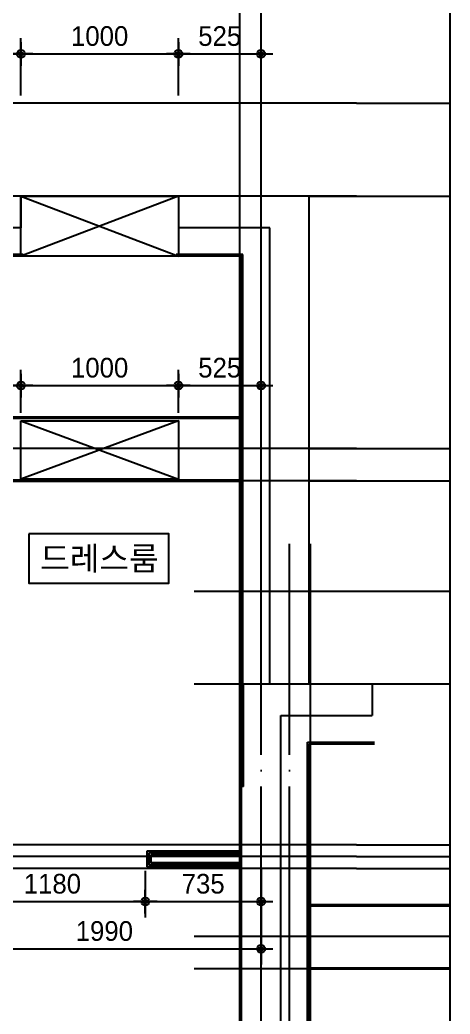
# Model space of a CAD drawing. Header units: millimetres. Extents: x 0 to 92204, y -190080 to 23760.
# Drawn here: x 81788 to 84520, y -117851 to -111541 of the extents above; entities that cross this region are included whole.
import ezdxf
from ezdxf.enums import TextEntityAlignment as Align
from ezdxf.xclip import XClip

# ---------------------------------------------------------------- set-up
doc = ezdxf.new("R2010")
doc.units = ezdxf.units.MM
doc.header["$LTSCALE"] = 100
doc.header["$XCLIPFRAME"] = 0
for name, pattern in [('AUDIT_D_220706163347-0', [0]), ('CEN', [62, 60, -1, 0, -1]), ('HIDDEN', [9.525, 6.35, -3.175])]:
    doc.linetypes.add(name, pattern=pattern)
doc.layers.get('defpoints').update_dxf_attribs({"color": 139})
for name, color, linetype in [('AA-XXXX-DIMS', 7, 'Continuous'), ('CEN_CON', 1, 'CEN'), ('CEN_WALL', 12, 'CEN'), ('CONC', 2, 'Continuous'), ('DIM', 7, 'AUDIT_D_220706163347-0'), ('ELE3_CON', 7, 'Continuous'), ('MC', 135, 'Continuous'), ('WAL_DRY', 7, 'Continuous'), ('실명', 3, 'AUDIT_D_220706163347-0'), ('실명박스', 7, 'AUDIT_D_220706163347-0'), ('창호-open', 4, 'Continuous'), ('확장', 8, 'HIDDEN')]:
    doc.layers.add(name, color=color, linetype=linetype)
doc.layers.add('AA-XXXX-MC', color=153, linetype='AUDIT_D_220706163347-0', plot=False)
doc.styles.add('HAUD01', font='Dotum.ttf')
doc.styles.add('돋움', font='Dotum.ttf')
doc.dimstyles.new('내부100', dxfattribs={"dimscale": 50, "dimtxt": 2.5, "dimasz": 1, "dimexe": 2, "dimexo": 1, "dimgap": 1, "dimtad": 1, "dimdec": 0, "dimzin": 0, "dimdsep": 46, "dimtxsty": '돋움', "dimblk1": 'DIMDOT', "dimblk2": 'DIMDOT', "dimsah": 1, "dimcen": 0.09, "dimdle": 2, "dimclrd": 7, "dimclre": 7, "dimclrt": 3, "dimadec": 0, "dimazin": 0, "dimtfac": 1, "dimtdec": 0, "dimtix": 1, "dimtmove": 2, "dimatfit": 3, "dimldrblk": 'DIMDOT', "dimfxl": 1, "dimtolj": 1, "dimtzin": 0, "dimarcsym": 0})

# ---------------------------------------------------------------- blocks, each defined once
blk = doc.blocks.new('U-121A(확장)1', base_point=(300293.2, -148733.3))
at = {"layer": 'CEN_CON'}
for p, q in [((328658.2, -149033.3), (328658.2, -138398.3)), ((329263.2, -138698.3), (319423.2, -138698.3)), ((329263.2, -139288.3), (325923.9, -139288.3))]:
    blk.add_line(p, q, dxfattribs=at)
at = {"layer": 'CEN_WALL'}
for p, q in [((329263.2, -140888.3), (326493.2, -140888.3)), ((329263.2, -143478.3), (324603.2, -143478.3))]:
    blk.add_line(p, q, dxfattribs=at)
at = {"layer": 'CONC'}
for p, q in [((327133.2, -139288.3), (326683.2, -139288.3)), ((327133.2, -139288.3), (327133.2, -139488.3)), ((328963.2, -139288.3), (328133.2, -139288.3)), ((328133.2, -139288.3), (328133.2, -139488.3)), ((328963.2, -142383.3), (328963.2, -139288.3)), ((327133.2, -139488.3), (326483.2, -139488.3)), ((328713.2, -139488.3), (328133.2, -139488.3)), ((328713.2, -142383.3), (328713.2, -139488.3)), ((328546.2, -143033.3), (328546.2, -142383.3)), ((328546.2, -143033.3), (328533.2, -143033.3))]:
    blk.add_line(p, q, dxfattribs=at)
at = {"layer": 'ELE3_CON'}
blk.add_line((328133.2, -139288.3), (327133.2, -139288.3), dxfattribs=at)
at = {"layer": 'MC'}
for p, q in [((328523.2, -149033.3), (328523.2, -138398.3)), ((329263.2, -141093.3), (326493.2, -141093.3)), ((329263.2, -143403.3), (324603.2, -143403.3)), ((329263.2, -143553.3), (324603.2, -143553.3))]:
    blk.add_line(p, q, dxfattribs=at)
at = {"layer": 'WAL_DRY'}
for p, q in [((327148.2, -139658.3), (326723.2, -139658.3)), ((327148.2, -139668.3), (326733.2, -139668.3)), ((328543.2, -139658.3), (328118.2, -139658.3)), ((328533.2, -139668.3), (328118.2, -139668.3)), ((328533.2, -142383.3), (328533.2, -139668.3)), ((328543.2, -142383.3), (328543.2, -139658.3)), ((328533.2, -143443.3), (327933.2, -143443.3)), ((327933.2, -143443.3), (327933.2, -143543.3)), ((328533.2, -143455.8), (327945.7, -143455.8)), ((327945.7, -143455.8), (327945.7, -143530.8)), ((328533.2, -143468.3), (327958.2, -143468.3)), ((327958.2, -143468.3), (327958.2, -143518.3)), ((328533.2, -143530.8), (327945.7, -143530.8)), ((328533.2, -143518.3), (327958.2, -143518.3)), ((328533.2, -143543.3), (327933.2, -143543.3))]:
    blk.add_line(p, q, dxfattribs=at)
at = {"layer": '확장', "ltscale": 0.5, "const_width": 20, "flags": 128}
for points in [[(328533.2, -140693.3), (326733.2, -140693.3)], [(328533.2, -141093.3), (326733.2, -141093.3)]]:
    blk.add_lwpolyline(points, dxfattribs=at)
blk = doc.blocks.new('U-121B(확장)1', base_point=(292391.8, -178477.8))
at = {"layer": 'CEN_CON'}
for p, q in [((292696.8, -178777.8), (292696.8, -168142.8)), ((292091.8, -168442.8), (302006.8, -168442.8)), ((292091.8, -169032.8), (295431.1, -169032.8))]:
    blk.add_line(p, q, dxfattribs=at)
at = {"layer": 'CEN_WALL'}
blk.add_line((292091.8, -170632.8), (294861.8, -170632.8), dxfattribs=at)
at = {"layer": 'CONC'}
for p, q in [((292391.8, -178477.8), (292391.8, -169032.8)), ((292391.8, -169032.8), (293221.8, -169032.8)), ((293221.8, -169032.8), (293221.8, -169232.8)), ((292641.8, -176787.8), (292641.8, -169232.8)), ((292641.8, -169232.8), (293221.8, -169232.8))]:
    blk.add_line(p, q, dxfattribs=at)
at = {"layer": 'ELE3_CON'}
blk.add_line((293221.8, -169032.8), (294221.8, -169032.8), dxfattribs=at)
at = {"layer": 'MC'}
for p, q in [((292831.8, -178777.8), (292831.8, -168142.8)), ((292091.8, -170837.8), (294861.8, -170837.8))]:
    blk.add_line(p, q, dxfattribs=at)
at = {"layer": 'WAL_DRY'}
for p, q in [((292811.8, -176617.8), (292811.8, -169402.8)), ((292811.8, -169402.8), (293236.8, -169402.8)), ((292821.8, -176607.8), (292821.8, -169412.8)), ((292821.8, -169412.8), (293236.8, -169412.8))]:
    blk.add_line(p, q, dxfattribs=at)
at = {"layer": '확장', "ltscale": 0.5, "const_width": 20, "flags": 128}
for points in [[(292821.8, -170437.8), (294621.8, -170437.8)], [(292821.8, -170837.8), (294621.8, -170837.8)]]:
    blk.add_lwpolyline(points, dxfattribs=at)
blk = doc.blocks.new('DIMDOT')
at = {"layer": 'AA-XXXX-DIMS'}
for p, q in [((0, -1.5), (0, 1.5)), ((-1.5, 0), (1.5, 0))]:
    blk.add_line(p, q, dxfattribs=at)
for radius in [0.5, 0.25]:
    blk.add_circle((0, 0), radius, dxfattribs=at)
blk = doc.blocks.new('*D1263')
at = {"layer": 'defpoints', "color": 0, "transparency": 16777216}
for p in [(81794.5, -111757.4), (81244.5, -112070.9), (81794.5, -112070.9)]:
    blk.add_point(p, dxfattribs=at)
at = {"layer": 'DIM', "color": 7, "lineweight": -2, "transparency": 16777216}
for p, q in [((81244.5, -112020.9), (81244.5, -111657.4)), ((81794.5, -112020.9), (81794.5, -111657.4)), ((81294.5, -111757.4), (81744.5, -111757.4))]:
    blk.add_line(p, q, dxfattribs=at)
at = {"layer": 'DIM', "color": 7, "lineweight": -2, "transparency": 16777216, "xscale": 50, "yscale": 50, "zscale": 50, "rotation": 180}
blk.add_blockref('DIMDOT', (81244.5, -111757.4), dxfattribs=at)
at = {"layer": 'DIM', "color": 7, "lineweight": -2, "transparency": 16777216, "xscale": 50, "yscale": 50, "zscale": 50}
blk.add_blockref('DIMDOT', (81794.5, -111757.4), dxfattribs=at)
at = {"layer": 'DIM', "color": 3, "transparency": 16777216, "insert": (81519.5, -111644.8), "char_height": 125, "attachment_point": 5, "style": '돋움'}
blk.add_mtext('\\A1;550', dxfattribs=at)
blk = doc.blocks.new('*D1264')
at = {"layer": 'defpoints', "color": 0, "transparency": 16777216}
for p in [(82794.5, -111757.4), (81794.5, -112070.9), (82794.5, -112070.9)]:
    blk.add_point(p, dxfattribs=at)
at = {"layer": 'DIM', "color": 7, "lineweight": -2, "transparency": 16777216}
for p, q in [((81794.5, -112020.9), (81794.5, -111657.4)), ((82794.5, -112020.9), (82794.5, -111657.4)), ((81844.5, -111757.4), (82744.5, -111757.4))]:
    blk.add_line(p, q, dxfattribs=at)
at = {"layer": 'DIM', "color": 7, "lineweight": -2, "transparency": 16777216, "xscale": 50, "yscale": 50, "zscale": 50, "rotation": 180}
blk.add_blockref('DIMDOT', (81794.5, -111757.4), dxfattribs=at)
at = {"layer": 'DIM', "color": 7, "lineweight": -2, "transparency": 16777216, "xscale": 50, "yscale": 50, "zscale": 50}
blk.add_blockref('DIMDOT', (82794.5, -111757.4), dxfattribs=at)
at = {"layer": 'DIM', "color": 3, "transparency": 16777216, "insert": (82294.5, -111644.8), "char_height": 125, "attachment_point": 5, "style": '돋움'}
blk.add_mtext('\\A1;1000', dxfattribs=at)
blk = doc.blocks.new('*D1265')
at = {"layer": 'defpoints', "color": 0, "transparency": 16777216}
for p in [(83319.5, -111757.4), (82794.5, -112070.9), (83319.5, -112070.9)]:
    blk.add_point(p, dxfattribs=at)
at = {"layer": 'DIM', "color": 7, "lineweight": -2, "transparency": 16777216}
for p, q in [((82794.5, -112020.9), (82794.5, -111657.4)), ((83319.5, -112020.9), (83319.5, -111657.4)), ((82844.5, -111757.4), (83269.5, -111757.4))]:
    blk.add_line(p, q, dxfattribs=at)
at = {"layer": 'DIM', "color": 7, "lineweight": -2, "transparency": 16777216, "xscale": 50, "yscale": 50, "zscale": 50, "rotation": 180}
blk.add_blockref('DIMDOT', (82794.5, -111757.4), dxfattribs=at)
at = {"layer": 'DIM', "color": 7, "lineweight": -2, "transparency": 16777216, "xscale": 50, "yscale": 50, "zscale": 50}
blk.add_blockref('DIMDOT', (83319.5, -111757.4), dxfattribs=at)
at = {"layer": 'DIM', "color": 3, "transparency": 16777216, "insert": (83057, -111644.8), "char_height": 125, "attachment_point": 5, "style": '돋움'}
blk.add_mtext('\\A1;525', dxfattribs=at)
blk = doc.blocks.new('*D1269')
at = {"layer": 'defpoints', "color": 0, "transparency": 16777216}
for p in [(81794.5, -113861.9), (81329.5, -114085.9), (81794.5, -114085.9)]:
    blk.add_point(p, dxfattribs=at)
at = {"layer": 'DIM', "color": 7, "lineweight": -2, "transparency": 16777216}
for p, q in [((81329.5, -114035.9), (81329.5, -113761.9)), ((81794.5, -114035.9), (81794.5, -113761.9)), ((81379.5, -113861.9), (81744.5, -113861.9))]:
    blk.add_line(p, q, dxfattribs=at)
at = {"layer": 'DIM', "color": 7, "lineweight": -2, "transparency": 16777216, "xscale": 50, "yscale": 50, "zscale": 50, "rotation": 180}
blk.add_blockref('DIMDOT', (81329.5, -113861.9), dxfattribs=at)
at = {"layer": 'DIM', "color": 7, "lineweight": -2, "transparency": 16777216, "xscale": 50, "yscale": 50, "zscale": 50}
blk.add_blockref('DIMDOT', (81794.5, -113861.9), dxfattribs=at)
at = {"layer": 'DIM', "color": 3, "transparency": 16777216, "insert": (81562, -113749.3), "char_height": 125, "attachment_point": 5, "style": '돋움'}
blk.add_mtext('\\A1;465', dxfattribs=at)
blk = doc.blocks.new('*D1234')
at = {"layer": 'defpoints', "color": 0, "transparency": 16777216}
for p in [(82794.5, -113861.9), (81794.5, -114085.9), (82794.5, -114085.9)]:
    blk.add_point(p, dxfattribs=at)
at = {"layer": 'DIM', "color": 7, "lineweight": -2, "transparency": 16777216}
for p, q in [((81794.5, -114035.9), (81794.5, -113761.9)), ((82794.5, -114035.9), (82794.5, -113761.9)), ((81844.5, -113861.9), (82744.5, -113861.9))]:
    blk.add_line(p, q, dxfattribs=at)
at = {"layer": 'DIM', "color": 7, "lineweight": -2, "transparency": 16777216, "xscale": 50, "yscale": 50, "zscale": 50, "rotation": 180}
blk.add_blockref('DIMDOT', (81794.5, -113861.9), dxfattribs=at)
at = {"layer": 'DIM', "color": 7, "lineweight": -2, "transparency": 16777216, "xscale": 50, "yscale": 50, "zscale": 50}
blk.add_blockref('DIMDOT', (82794.5, -113861.9), dxfattribs=at)
at = {"layer": 'DIM', "color": 3, "transparency": 16777216, "insert": (82294.5, -113749.3), "char_height": 125, "attachment_point": 5, "style": '돋움'}
blk.add_mtext('\\A1;1000', dxfattribs=at)
blk = doc.blocks.new('*D1235')
at = {"layer": 'defpoints', "color": 0, "transparency": 16777216}
for p in [(83319.5, -113861.9), (82794.5, -114085.9), (83319.5, -114085.9)]:
    blk.add_point(p, dxfattribs=at)
at = {"layer": 'DIM', "color": 7, "lineweight": -2, "transparency": 16777216}
for p, q in [((82794.5, -114035.9), (82794.5, -113761.9)), ((83319.5, -114035.9), (83319.5, -113761.9)), ((82844.5, -113861.9), (83269.5, -113861.9))]:
    blk.add_line(p, q, dxfattribs=at)
at = {"layer": 'DIM', "color": 7, "lineweight": -2, "transparency": 16777216, "xscale": 50, "yscale": 50, "zscale": 50, "rotation": 180}
blk.add_blockref('DIMDOT', (82794.5, -113861.9), dxfattribs=at)
at = {"layer": 'DIM', "color": 7, "lineweight": -2, "transparency": 16777216, "xscale": 50, "yscale": 50, "zscale": 50}
blk.add_blockref('DIMDOT', (83319.5, -113861.9), dxfattribs=at)
at = {"layer": 'DIM', "color": 3, "transparency": 16777216, "insert": (83057, -113749.3), "char_height": 125, "attachment_point": 5, "style": '돋움'}
blk.add_mtext('\\A1;525', dxfattribs=at)
blk = doc.blocks.new('*D1249')
at = {"layer": 'defpoints', "color": 0, "transparency": 16777216}
for p in [(81404.5, -116890.9), (82584.5, -116890.9), (82584.5, -117136.8)]:
    blk.add_point(p, dxfattribs=at)
at = {"layer": 'DIM', "color": 7, "lineweight": -2, "transparency": 16777216}
for p, q in [((81404.5, -116940.9), (81404.5, -117236.8)), ((82584.5, -116940.9), (82584.5, -117236.8)), ((81454.5, -117136.8), (82534.5, -117136.8))]:
    blk.add_line(p, q, dxfattribs=at)
at = {"layer": 'DIM', "color": 7, "lineweight": -2, "transparency": 16777216, "xscale": 50, "yscale": 50, "zscale": 50, "rotation": 180}
blk.add_blockref('DIMDOT', (81404.5, -117136.8), dxfattribs=at)
at = {"layer": 'DIM', "color": 7, "lineweight": -2, "transparency": 16777216, "xscale": 50, "yscale": 50, "zscale": 50}
blk.add_blockref('DIMDOT', (82584.5, -117136.8), dxfattribs=at)
at = {"layer": 'DIM', "color": 3, "transparency": 16777216, "insert": (81994.5, -117024.2), "char_height": 125, "attachment_point": 5, "style": '돋움'}
blk.add_mtext('\\A1;1180', dxfattribs=at)
blk = doc.blocks.new('*D1250')
at = {"layer": 'defpoints', "color": 0, "transparency": 16777216}
for p in [(82584.5, -116890.9), (83319.5, -116890.9), (83319.5, -117136.8)]:
    blk.add_point(p, dxfattribs=at)
at = {"layer": 'DIM', "color": 7, "lineweight": -2, "transparency": 16777216}
for p, q in [((82584.5, -116940.9), (82584.5, -117236.8)), ((83319.5, -116940.9), (83319.5, -117236.8)), ((82634.5, -117136.8), (83269.5, -117136.8))]:
    blk.add_line(p, q, dxfattribs=at)
at = {"layer": 'DIM', "color": 7, "lineweight": -2, "transparency": 16777216, "xscale": 50, "yscale": 50, "zscale": 50, "rotation": 180}
blk.add_blockref('DIMDOT', (82584.5, -117136.8), dxfattribs=at)
at = {"layer": 'DIM', "color": 7, "lineweight": -2, "transparency": 16777216, "xscale": 50, "yscale": 50, "zscale": 50}
blk.add_blockref('DIMDOT', (83319.5, -117136.8), dxfattribs=at)
at = {"layer": 'DIM', "color": 3, "transparency": 16777216, "insert": (82952, -117024.2), "char_height": 125, "attachment_point": 5, "style": '돋움'}
blk.add_mtext('\\A1;735', dxfattribs=at)
blk = doc.blocks.new('*D1270')
at = {"layer": 'defpoints', "color": 0, "transparency": 16777216}
for p in [(81329.5, -116870.9), (83319.5, -116881.2), (83319.5, -117436.8)]:
    blk.add_point(p, dxfattribs=at)
at = {"layer": 'DIM', "color": 7, "lineweight": -2, "transparency": 16777216}
for p, q in [((81329.5, -116920.9), (81329.5, -117536.8)), ((83319.5, -116931.2), (83319.5, -117536.8)), ((81379.5, -117436.8), (83269.5, -117436.8))]:
    blk.add_line(p, q, dxfattribs=at)
at = {"layer": 'DIM', "color": 7, "lineweight": -2, "transparency": 16777216, "xscale": 50, "yscale": 50, "zscale": 50, "rotation": 180}
blk.add_blockref('DIMDOT', (81329.5, -117436.8), dxfattribs=at)
at = {"layer": 'DIM', "color": 7, "lineweight": -2, "transparency": 16777216, "xscale": 50, "yscale": 50, "zscale": 50}
blk.add_blockref('DIMDOT', (83319.5, -117436.8), dxfattribs=at)
at = {"layer": 'DIM', "color": 3, "transparency": 16777216, "insert": (82324.5, -117324.2), "char_height": 125, "attachment_point": 5, "style": '돋움'}
blk.add_mtext('\\A1;1990', dxfattribs=at)

msp = doc.modelspace()

# ---------------------------------------------------------------- linework, layer by layer
at = {"layer": 'AA-XXXX-MC'}
for p, q in [((83184.5, -111770.9), (83184.5, -109030.9)), ((83624.5, -114465.9), (84520.1, -114465.9)), ((83924.5, -116775.9), (84520.1, -116775.9)), ((83924.5, -116925.9), (84520.1, -116925.9))]:
    msp.add_line(p, q, dxfattribs=at)
at = {"layer": 'CEN_CON'}
for p, q in [((83319.5, -111770.9), (83319.5, -109030.9)), ((83924.5, -112070.9), (84520.1, -112070.9)), ((83624.5, -112660.9), (84520.1, -112660.9)), ((83624.5, -114260.9), (84520.1, -114260.9)), ((83924.5, -116850.9), (84520.1, -116850.9))]:
    msp.add_line(p, q, dxfattribs=at)
at = {"layer": 'defpoints'}
msp.add_lwpolyline([(84520.1, -109030.9), (54654.5, -109030.9), (54654.5, -122405.9), (84520.1, -122405.9)], close=True, dxfattribs=at)
at = {"layer": '실명박스'}
msp.add_lwpolyline([(81845.4, -114803.4), (81845.4, -115115.9), (82734.4, -115115.9), (82734.4, -114803.4)], close=True, dxfattribs=at)
at = {"layer": '창호-open'}
for p, q in [((82794.5, -112660.9), (81794.5, -113040.9)), ((81794.5, -112660.9), (82794.5, -113040.9)), ((82794.5, -114085.9), (81794.5, -114455.9)), ((81794.5, -114085.9), (82794.5, -114455.9))]:
    msp.add_line(p, q, dxfattribs=at)
for points in [[(81794.5, -112660.9), (82794.5, -112660.9), (82794.5, -113040.9), (81794.5, -113040.9)], [(81794.5, -114085.9), (82794.5, -114085.9), (82794.5, -114455.9), (81794.5, -114455.9)]]:
    msp.add_lwpolyline(points, close=True, dxfattribs=at)

# ---------------------------------------------------------------- block references
ref = msp.add_blockref('U-121B(확장)1', (83194.5, -125200.9))
XClip(ref).set_block_clipping_path([(263851.77152699, -175682.7726251347), (293717.3338747716, -162307.7726251347)])
ref = msp.add_blockref('U-121A(확장)1', (54954.5, -122105.9))
XClip(ref).set_block_clipping_path([(299993.2395842669, -149033.311332551), (329858.8019320485, -135658.3113325509)])

# ---------------------------------------------------------------- texts
at = {"layer": '실명', "style": 'HAUD01'}
msp.add_text('드레스룸', height=150, dxfattribs=at).set_placement((82293.4, -114957.4), align=Align.MIDDLE)

# ---------------------------------------------------------------- dimensions: what is measured, and where the dimension line sits
at = {"layer": 'DIM'}
for base, p1, p2, picture, middle in [((81794.5, -111757.4), (81244.5, -112070.9), (81794.5, -112070.9), '*D1263', (81519.5, -111644.8)), ((82794.5, -111757.4), (81794.5, -112070.9), (82794.5, -112070.9), '*D1264', (82294.5, -111644.8)), ((83319.5, -111757.4), (82794.5, -112070.9), (83319.5, -112070.9), '*D1265', (83057, -111644.8)), ((81794.5, -113861.9), (81329.5, -114085.9), (81794.5, -114085.9), '*D1269', (81562, -113749.3)), ((82794.5, -113861.9), (81794.5, -114085.9), (82794.5, -114085.9), '*D1234', (82294.5, -113749.3)), ((83319.5, -113861.9), (82794.5, -114085.9), (83319.5, -114085.9), '*D1235', (83057, -113749.3))]:
    dim = msp.add_linear_dim(base=base, p1=p1, p2=p2, dimstyle='내부100', override={"dimscale": 50}, dxfattribs=at)
    dim.commit()
    dim.dimension.update_dxf_attribs({"geometry": picture, "text_midpoint": middle})
for base, p1, p2, picture, middle in [((83319.5, -117436.8), (81329.5, -116870.9), (83319.5, -116881.2), '*D1270', (82324.5, -117324.2)), ((82584.5, -117136.8), (81404.5, -116890.9), (82584.5, -116890.9), '*D1249', (81994.5, -117024.2)), ((83319.5, -117136.8), (82584.5, -116890.9), (83319.5, -116890.9), '*D1250', (82952, -117024.2))]:
    dim = msp.add_linear_dim(base=base, p1=p1, p2=p2, angle=180, dimstyle='내부100', override={"dimscale": 50}, dxfattribs=at)
    dim.commit()
    dim.dimension.update_dxf_attribs({"geometry": picture, "text_midpoint": middle})

doc.saveas('drawing.dxf')
